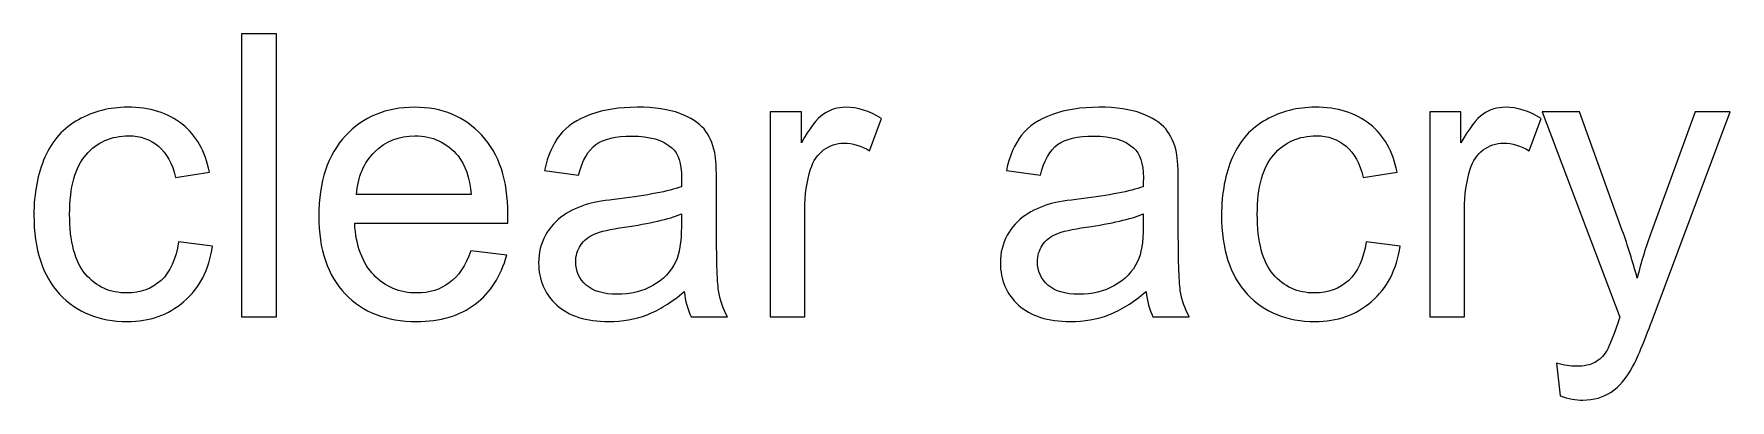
# Model space of a CAD drawing. Header units: centimetres. Extents: x -24.8 to 34.2, y -10 to 25.5.
# Drawn here: x 13.993 to 17.622, y 13.326 to 14.11 of the extents above; entities that cross this region are included whole.
import ezdxf

# ---------------------------------------------------------------- set-up
doc = ezdxf.new("R2010")
doc.units = ezdxf.units.CM
doc.header["$MEASUREMENT"] = 0
doc.layers.add('Layer 1', color=7, linetype='Continuous')

msp = doc.modelspace()

# ---------------------------------------------------------------- linework, layer by layer
at = {"layer": 'Layer 1', "color": 250}
for points, knots in [([(14.43709, 13.50393), (14.43709, 13.50393), (14.43709, 14.11), (14.43709, 14.11), (14.43709, 14.11), (14.43709, 14.11), (14.51145, 14.11), (14.51145, 14.11), (14.51145, 14.11), (14.51145, 14.11), (14.51145, 13.50393), (14.51145, 13.50393), (14.51145, 13.50393), (14.51145, 13.50393), (14.43709, 13.50393), (14.43709, 13.50393)], [0, 0, 0, 0, 0.25, 0.25, 0.25, 0.25, 0.5, 0.5, 0.5, 0.5, 0.75, 0.75, 0.75, 0.75, 1, 1, 1, 1]), ([(14.3019, 13.6648), (14.3019, 13.6648), (14.375, 13.6552), (14.375, 13.6552), (14.375, 13.6552), (14.3671, 13.60482), (14.34663, 13.56531), (14.31362, 13.53681), (14.31362, 13.53681), (14.28074, 13.5083), (14.24024, 13.49405), (14.19226, 13.49405), (14.19226, 13.49405), (14.13229, 13.49405), (14.08389, 13.51367), (14.04748, 13.5529), (14.04748, 13.5529), (14.01093, 13.59212), (13.99259, 13.64843), (13.99259, 13.7218), (13.99259, 13.7218), (13.99259, 13.76922), (14.00049, 13.8107), (14.01616, 13.84626), (14.01616, 13.84626), (14.03196, 13.88182), (14.05581, 13.90849), (14.08798, 13.92627), (14.08798, 13.92627), (14.12001, 13.94405), (14.15501, 13.95294), (14.19268, 13.95294), (14.19268, 13.95294), (14.24038, 13.95294), (14.27947, 13.94081), (14.30966, 13.91668), (14.30966, 13.91668), (14.34, 13.89255), (14.35948, 13.8584), (14.36808, 13.81395), (14.36808, 13.81395), (14.36808, 13.81395), (14.29569, 13.8028), (14.29569, 13.8028), (14.29569, 13.8028), (14.28878, 13.83229), (14.27664, 13.85445), (14.25915, 13.8694), (14.25915, 13.8694), (14.24165, 13.88422), (14.22048, 13.8917), (14.19565, 13.8917), (14.19565, 13.8917), (14.15811, 13.8917), (14.12763, 13.87829), (14.10421, 13.85134), (14.10421, 13.85134), (14.08078, 13.82453), (14.06907, 13.78206), (14.06907, 13.72392), (14.06907, 13.72392), (14.06907, 13.66494), (14.08036, 13.62204), (14.10308, 13.59523), (14.10308, 13.59523), (14.12566, 13.56856), (14.15515, 13.55515), (14.19155, 13.55515), (14.19155, 13.55515), (14.22076, 13.55515), (14.24504, 13.56418), (14.26465, 13.5821), (14.26465, 13.5821), (14.28426, 13.60003), (14.29668, 13.62754), (14.3019, 13.6648)], [0, 0, 0, 0, 0.0526316, 0.0526316, 0.0526316, 0.0526316, 0.1052632, 0.1052632, 0.1052632, 0.1052632, 0.1578947, 0.1578947, 0.1578947, 0.1578947, 0.2105263, 0.2105263, 0.2105263, 0.2105263, 0.2631579, 0.2631579, 0.2631579, 0.2631579, 0.3157895, 0.3157895, 0.3157895, 0.3157895, 0.3684211, 0.3684211, 0.3684211, 0.3684211, 0.4210526, 0.4210526, 0.4210526, 0.4210526, 0.4736842, 0.4736842, 0.4736842, 0.4736842, 0.5263158, 0.5263158, 0.5263158, 0.5263158, 0.5789474, 0.5789474, 0.5789474, 0.5789474, 0.6315789, 0.6315789, 0.6315789, 0.6315789, 0.6842105, 0.6842105, 0.6842105, 0.6842105, 0.7368421, 0.7368421, 0.7368421, 0.7368421, 0.7894737, 0.7894737, 0.7894737, 0.7894737, 0.8421053, 0.8421053, 0.8421053, 0.8421053, 0.8947368, 0.8947368, 0.8947368, 0.8947368, 0.9473684, 0.9473684, 0.9473684, 0.9473684, 1, 1, 1, 1]), ([(14.9273, 13.64532), (14.9273, 13.64532), (15.00421, 13.63587), (15.00421, 13.63587), (15.00421, 13.63587), (14.99207, 13.59085), (14.96964, 13.556), (14.9369, 13.53116), (14.9369, 13.53116), (14.90402, 13.50647), (14.86211, 13.49405), (14.81117, 13.49405), (14.81117, 13.49405), (14.74696, 13.49405), (14.69602, 13.51381), (14.65849, 13.55332), (14.65849, 13.55332), (14.62081, 13.59283), (14.60204, 13.64829), (14.60204, 13.71969), (14.60204, 13.71969), (14.60204, 13.79363), (14.62109, 13.85092), (14.65905, 13.8917), (14.65905, 13.8917), (14.69715, 13.93248), (14.7464, 13.95294), (14.80708, 13.95294), (14.80708, 13.95294), (14.86578, 13.95294), (14.91376, 13.9329), (14.95087, 13.89297), (14.95087, 13.89297), (14.98812, 13.85304), (15.00675, 13.79673), (15.00675, 13.72434), (15.00675, 13.72434), (15.00675, 13.71983), (15.00661, 13.7132), (15.00632, 13.70445), (15.00632, 13.70445), (15.00632, 13.70445), (14.67895, 13.70445), (14.67895, 13.70445), (14.67895, 13.70445), (14.68163, 13.65619), (14.69532, 13.61922), (14.71987, 13.59368), (14.71987, 13.59368), (14.74442, 13.56799), (14.7749, 13.55515), (14.81159, 13.55515), (14.81159, 13.55515), (14.83883, 13.55515), (14.86211, 13.56235), (14.88144, 13.57674), (14.88144, 13.57674), (14.90077, 13.59099), (14.91601, 13.61385), (14.9273, 13.64532)], [0, 0, 0, 0, 0.0666667, 0.0666667, 0.0666667, 0.0666667, 0.1333333, 0.1333333, 0.1333333, 0.1333333, 0.2, 0.2, 0.2, 0.2, 0.2666667, 0.2666667, 0.2666667, 0.2666667, 0.3333333, 0.3333333, 0.3333333, 0.3333333, 0.4, 0.4, 0.4, 0.4, 0.4666667, 0.4666667, 0.4666667, 0.4666667, 0.5333333, 0.5333333, 0.5333333, 0.5333333, 0.6, 0.6, 0.6, 0.6, 0.6666667, 0.6666667, 0.6666667, 0.6666667, 0.7333333, 0.7333333, 0.7333333, 0.7333333, 0.8, 0.8, 0.8, 0.8, 0.8666667, 0.8666667, 0.8666667, 0.8666667, 0.9333333, 0.9333333, 0.9333333, 0.9333333, 1, 1, 1, 1]), ([(15.38421, 13.55812), (15.35656, 13.53469), (15.33003, 13.51818), (15.30463, 13.50845), (15.30463, 13.50845), (15.27909, 13.49885), (15.25171, 13.49405), (15.2225, 13.49405), (15.2225, 13.49405), (15.17424, 13.49405), (15.13727, 13.50576), (15.11131, 13.52933), (15.11131, 13.52933), (15.08548, 13.5529), (15.0725, 13.58309), (15.0725, 13.61964), (15.0725, 13.61964), (15.0725, 13.64123), (15.0773, 13.66084), (15.08718, 13.67862), (15.08718, 13.67862), (15.09691, 13.6964), (15.10975, 13.71066), (15.12556, 13.72138), (15.12556, 13.72138), (15.1415, 13.7321), (15.15928, 13.74029), (15.17918, 13.74579), (15.17918, 13.74579), (15.19371, 13.7496), (15.21573, 13.75341), (15.24522, 13.75694), (15.24522, 13.75694), (15.30533, 13.76414), (15.34964, 13.7726), (15.378, 13.78262), (15.378, 13.78262), (15.37829, 13.79278), (15.37843, 13.79927), (15.37843, 13.80195), (15.37843, 13.80195), (15.37843, 13.83229), (15.37137, 13.85374), (15.35726, 13.86602), (15.35726, 13.86602), (15.33835, 13.88295), (15.30999, 13.89128), (15.27259, 13.89128), (15.27259, 13.89128), (15.2376, 13.89128), (15.21178, 13.88521), (15.19498, 13.87293), (15.19498, 13.87293), (15.17833, 13.86066), (15.16606, 13.83893), (15.15801, 13.80774), (15.15801, 13.80774), (15.15801, 13.80774), (15.08534, 13.81776), (15.08534, 13.81776), (15.08534, 13.81776), (15.09197, 13.8488), (15.10284, 13.87406), (15.11794, 13.89311), (15.11794, 13.89311), (15.13304, 13.9123), (15.15505, 13.92712), (15.1837, 13.93742), (15.1837, 13.93742), (15.21234, 13.94772), (15.2455, 13.95294), (15.28332, 13.95294), (15.28332, 13.95294), (15.32085, 13.95294), (15.35119, 13.94843), (15.37462, 13.93968), (15.37462, 13.93968), (15.39804, 13.93079), (15.41526, 13.91978), (15.4264, 13.90638), (15.4264, 13.90638), (15.43741, 13.89297), (15.44503, 13.87618), (15.44955, 13.85572), (15.44955, 13.85572), (15.45195, 13.84302), (15.45322, 13.82016), (15.45322, 13.78714), (15.45322, 13.78714), (15.45322, 13.78714), (15.45322, 13.68794), (15.45322, 13.68794), (15.45322, 13.68794), (15.45322, 13.61865), (15.45477, 13.57491), (15.45801, 13.55671), (15.45801, 13.55671), (15.46112, 13.53836), (15.46747, 13.52072), (15.47678, 13.50393), (15.47678, 13.50393), (15.47678, 13.50393), (15.39903, 13.50393), (15.39903, 13.50393), (15.39903, 13.50393), (15.39141, 13.51931), (15.38633, 13.53737), (15.38421, 13.55812)], [0, 0, 0, 0, 0.037037, 0.037037, 0.037037, 0.037037, 0.0740741, 0.0740741, 0.0740741, 0.0740741, 0.1111111, 0.1111111, 0.1111111, 0.1111111, 0.1481481, 0.1481481, 0.1481481, 0.1481481, 0.1851852, 0.1851852, 0.1851852, 0.1851852, 0.2222222, 0.2222222, 0.2222222, 0.2222222, 0.2592593, 0.2592593, 0.2592593, 0.2592593, 0.2962963, 0.2962963, 0.2962963, 0.2962963, 0.3333333, 0.3333333, 0.3333333, 0.3333333, 0.3703704, 0.3703704, 0.3703704, 0.3703704, 0.4074074, 0.4074074, 0.4074074, 0.4074074, 0.4444444, 0.4444444, 0.4444444, 0.4444444, 0.4814815, 0.4814815, 0.4814815, 0.4814815, 0.5185185, 0.5185185, 0.5185185, 0.5185185, 0.5555556, 0.5555556, 0.5555556, 0.5555556, 0.5925926, 0.5925926, 0.5925926, 0.5925926, 0.6296296, 0.6296296, 0.6296296, 0.6296296, 0.6666667, 0.6666667, 0.6666667, 0.6666667, 0.7037037, 0.7037037, 0.7037037, 0.7037037, 0.7407407, 0.7407407, 0.7407407, 0.7407407, 0.7777778, 0.7777778, 0.7777778, 0.7777778, 0.8148148, 0.8148148, 0.8148148, 0.8148148, 0.8518519, 0.8518519, 0.8518519, 0.8518519, 0.8888889, 0.8888889, 0.8888889, 0.8888889, 0.9259259, 0.9259259, 0.9259259, 0.9259259, 0.962963, 0.962963, 0.962963, 0.962963, 1, 1, 1, 1]), ([(15.56779, 13.50393), (15.56779, 13.50393), (15.56779, 13.94292), (15.56779, 13.94292), (15.56779, 13.94292), (15.56779, 13.94292), (15.63468, 13.94292), (15.63468, 13.94292), (15.63468, 13.94292), (15.63468, 13.94292), (15.63468, 13.87646), (15.63468, 13.87646), (15.63468, 13.87646), (15.65175, 13.9075), (15.66756, 13.92811), (15.68209, 13.93798), (15.68209, 13.93798), (15.69649, 13.94786), (15.71243, 13.95294), (15.72979, 13.95294), (15.72979, 13.95294), (15.7549, 13.95294), (15.7803, 13.9449), (15.80627, 13.92895), (15.80627, 13.92895), (15.80627, 13.92895), (15.78059, 13.85981), (15.78059, 13.85981), (15.78059, 13.85981), (15.76252, 13.87067), (15.74432, 13.87604), (15.72612, 13.87604), (15.72612, 13.87604), (15.70975, 13.87604), (15.69522, 13.8711), (15.68223, 13.86136), (15.68223, 13.86136), (15.66925, 13.85148), (15.66008, 13.83794), (15.65458, 13.82058), (15.65458, 13.82058), (15.64625, 13.79419), (15.64216, 13.76527), (15.64216, 13.7338), (15.64216, 13.7338), (15.64216, 13.7338), (15.64216, 13.50393), (15.64216, 13.50393), (15.64216, 13.50393), (15.64216, 13.50393), (15.56779, 13.50393), (15.56779, 13.50393)], [0, 0, 0, 0, 0.0769231, 0.0769231, 0.0769231, 0.0769231, 0.1538462, 0.1538462, 0.1538462, 0.1538462, 0.2307692, 0.2307692, 0.2307692, 0.2307692, 0.3076923, 0.3076923, 0.3076923, 0.3076923, 0.3846154, 0.3846154, 0.3846154, 0.3846154, 0.4615385, 0.4615385, 0.4615385, 0.4615385, 0.5384615, 0.5384615, 0.5384615, 0.5384615, 0.6153846, 0.6153846, 0.6153846, 0.6153846, 0.6923077, 0.6923077, 0.6923077, 0.6923077, 0.7692308, 0.7692308, 0.7692308, 0.7692308, 0.8461538, 0.8461538, 0.8461538, 0.8461538, 0.9230769, 0.9230769, 0.9230769, 0.9230769, 1, 1, 1, 1]), ([(16.37226, 13.55812), (16.34461, 13.53469), (16.31808, 13.51818), (16.29268, 13.50845), (16.29268, 13.50845), (16.26714, 13.49885), (16.23976, 13.49405), (16.21055, 13.49405), (16.21055, 13.49405), (16.16229, 13.49405), (16.12532, 13.50576), (16.09936, 13.52933), (16.09936, 13.52933), (16.07353, 13.5529), (16.06055, 13.58309), (16.06055, 13.61964), (16.06055, 13.61964), (16.06055, 13.64123), (16.06535, 13.66084), (16.07523, 13.67862), (16.07523, 13.67862), (16.08496, 13.6964), (16.0978, 13.71066), (16.11361, 13.72138), (16.11361, 13.72138), (16.12955, 13.7321), (16.14733, 13.74029), (16.16723, 13.74579), (16.16723, 13.74579), (16.18176, 13.7496), (16.20378, 13.75341), (16.23327, 13.75694), (16.23327, 13.75694), (16.29338, 13.76414), (16.33769, 13.7726), (16.36605, 13.78262), (16.36605, 13.78262), (16.36634, 13.79278), (16.36648, 13.79927), (16.36648, 13.80195), (16.36648, 13.80195), (16.36648, 13.83229), (16.35942, 13.85374), (16.34531, 13.86602), (16.34531, 13.86602), (16.3264, 13.88295), (16.29804, 13.89128), (16.26064, 13.89128), (16.26064, 13.89128), (16.22565, 13.89128), (16.19983, 13.88521), (16.18303, 13.87293), (16.18303, 13.87293), (16.16638, 13.86066), (16.15411, 13.83893), (16.14606, 13.80774), (16.14606, 13.80774), (16.14606, 13.80774), (16.07339, 13.81776), (16.07339, 13.81776), (16.07339, 13.81776), (16.08002, 13.8488), (16.09089, 13.87406), (16.10599, 13.89311), (16.10599, 13.89311), (16.12109, 13.9123), (16.1431, 13.92712), (16.17175, 13.93742), (16.17175, 13.93742), (16.20039, 13.94772), (16.23355, 13.95294), (16.27137, 13.95294), (16.27137, 13.95294), (16.3089, 13.95294), (16.33924, 13.94843), (16.36267, 13.93968), (16.36267, 13.93968), (16.38609, 13.93079), (16.40331, 13.91978), (16.41445, 13.90638), (16.41445, 13.90638), (16.42546, 13.89297), (16.43308, 13.87618), (16.4376, 13.85572), (16.4376, 13.85572), (16.44, 13.84302), (16.44127, 13.82016), (16.44127, 13.78714), (16.44127, 13.78714), (16.44127, 13.78714), (16.44127, 13.68794), (16.44127, 13.68794), (16.44127, 13.68794), (16.44127, 13.61865), (16.44282, 13.57491), (16.44606, 13.55671), (16.44606, 13.55671), (16.44917, 13.53836), (16.45552, 13.52072), (16.46483, 13.50393), (16.46483, 13.50393), (16.46483, 13.50393), (16.38708, 13.50393), (16.38708, 13.50393), (16.38708, 13.50393), (16.37946, 13.51931), (16.37438, 13.53737), (16.37226, 13.55812)], [0, 0, 0, 0, 0.037037, 0.037037, 0.037037, 0.037037, 0.0740741, 0.0740741, 0.0740741, 0.0740741, 0.1111111, 0.1111111, 0.1111111, 0.1111111, 0.1481481, 0.1481481, 0.1481481, 0.1481481, 0.1851852, 0.1851852, 0.1851852, 0.1851852, 0.2222222, 0.2222222, 0.2222222, 0.2222222, 0.2592593, 0.2592593, 0.2592593, 0.2592593, 0.2962963, 0.2962963, 0.2962963, 0.2962963, 0.3333333, 0.3333333, 0.3333333, 0.3333333, 0.3703704, 0.3703704, 0.3703704, 0.3703704, 0.4074074, 0.4074074, 0.4074074, 0.4074074, 0.4444444, 0.4444444, 0.4444444, 0.4444444, 0.4814815, 0.4814815, 0.4814815, 0.4814815, 0.5185185, 0.5185185, 0.5185185, 0.5185185, 0.5555556, 0.5555556, 0.5555556, 0.5555556, 0.5925926, 0.5925926, 0.5925926, 0.5925926, 0.6296296, 0.6296296, 0.6296296, 0.6296296, 0.6666667, 0.6666667, 0.6666667, 0.6666667, 0.7037037, 0.7037037, 0.7037037, 0.7037037, 0.7407407, 0.7407407, 0.7407407, 0.7407407, 0.7777778, 0.7777778, 0.7777778, 0.7777778, 0.8148148, 0.8148148, 0.8148148, 0.8148148, 0.8518519, 0.8518519, 0.8518519, 0.8518519, 0.8888889, 0.8888889, 0.8888889, 0.8888889, 0.9259259, 0.9259259, 0.9259259, 0.9259259, 0.962963, 0.962963, 0.962963, 0.962963, 1, 1, 1, 1]), ([(16.84314, 13.6648), (16.84314, 13.6648), (16.91624, 13.6552), (16.91624, 13.6552), (16.91624, 13.6552), (16.90834, 13.60482), (16.88787, 13.56531), (16.85486, 13.53681), (16.85486, 13.53681), (16.82198, 13.5083), (16.78148, 13.49405), (16.7335, 13.49405), (16.7335, 13.49405), (16.67353, 13.49405), (16.62513, 13.51367), (16.58872, 13.5529), (16.58872, 13.5529), (16.55217, 13.59212), (16.53383, 13.64843), (16.53383, 13.7218), (16.53383, 13.7218), (16.53383, 13.76922), (16.54173, 13.8107), (16.5574, 13.84626), (16.5574, 13.84626), (16.5732, 13.88182), (16.59705, 13.90849), (16.62922, 13.92627), (16.62922, 13.92627), (16.66125, 13.94405), (16.69625, 13.95294), (16.73392, 13.95294), (16.73392, 13.95294), (16.78162, 13.95294), (16.82071, 13.94081), (16.8509, 13.91668), (16.8509, 13.91668), (16.88124, 13.89255), (16.90072, 13.8584), (16.90932, 13.81395), (16.90932, 13.81395), (16.90932, 13.81395), (16.83693, 13.8028), (16.83693, 13.8028), (16.83693, 13.8028), (16.83002, 13.83229), (16.81788, 13.85445), (16.80039, 13.8694), (16.80039, 13.8694), (16.78289, 13.88422), (16.76172, 13.8917), (16.73689, 13.8917), (16.73689, 13.8917), (16.69935, 13.8917), (16.66887, 13.87829), (16.64545, 13.85134), (16.64545, 13.85134), (16.62202, 13.82453), (16.61031, 13.78206), (16.61031, 13.72392), (16.61031, 13.72392), (16.61031, 13.66494), (16.6216, 13.62204), (16.64432, 13.59523), (16.64432, 13.59523), (16.6669, 13.56856), (16.69639, 13.55515), (16.73279, 13.55515), (16.73279, 13.55515), (16.762, 13.55515), (16.78628, 13.56418), (16.80589, 13.5821), (16.80589, 13.5821), (16.8255, 13.60003), (16.83792, 13.62754), (16.84314, 13.6648)], [0, 0, 0, 0, 0.0526316, 0.0526316, 0.0526316, 0.0526316, 0.1052632, 0.1052632, 0.1052632, 0.1052632, 0.1578947, 0.1578947, 0.1578947, 0.1578947, 0.2105263, 0.2105263, 0.2105263, 0.2105263, 0.2631579, 0.2631579, 0.2631579, 0.2631579, 0.3157895, 0.3157895, 0.3157895, 0.3157895, 0.3684211, 0.3684211, 0.3684211, 0.3684211, 0.4210526, 0.4210526, 0.4210526, 0.4210526, 0.4736842, 0.4736842, 0.4736842, 0.4736842, 0.5263158, 0.5263158, 0.5263158, 0.5263158, 0.5789474, 0.5789474, 0.5789474, 0.5789474, 0.6315789, 0.6315789, 0.6315789, 0.6315789, 0.6842105, 0.6842105, 0.6842105, 0.6842105, 0.7368421, 0.7368421, 0.7368421, 0.7368421, 0.7894737, 0.7894737, 0.7894737, 0.7894737, 0.8421053, 0.8421053, 0.8421053, 0.8421053, 0.8947368, 0.8947368, 0.8947368, 0.8947368, 0.9473684, 0.9473684, 0.9473684, 0.9473684, 1, 1, 1, 1]), ([(16.97917, 13.50393), (16.97917, 13.50393), (16.97917, 13.94292), (16.97917, 13.94292), (16.97917, 13.94292), (16.97917, 13.94292), (17.04606, 13.94292), (17.04606, 13.94292), (17.04606, 13.94292), (17.04606, 13.94292), (17.04606, 13.87646), (17.04606, 13.87646), (17.04606, 13.87646), (17.06313, 13.9075), (17.07894, 13.92811), (17.09347, 13.93798), (17.09347, 13.93798), (17.10787, 13.94786), (17.12381, 13.95294), (17.14117, 13.95294), (17.14117, 13.95294), (17.16628, 13.95294), (17.19168, 13.9449), (17.21765, 13.92895), (17.21765, 13.92895), (17.21765, 13.92895), (17.19197, 13.85981), (17.19197, 13.85981), (17.19197, 13.85981), (17.1739, 13.87067), (17.1557, 13.87604), (17.1375, 13.87604), (17.1375, 13.87604), (17.12113, 13.87604), (17.1066, 13.8711), (17.09361, 13.86136), (17.09361, 13.86136), (17.08063, 13.85148), (17.07146, 13.83794), (17.06596, 13.82058), (17.06596, 13.82058), (17.05763, 13.79419), (17.05354, 13.76527), (17.05354, 13.7338), (17.05354, 13.7338), (17.05354, 13.7338), (17.05354, 13.50393), (17.05354, 13.50393), (17.05354, 13.50393), (17.05354, 13.50393), (16.97917, 13.50393), (16.97917, 13.50393)], [0, 0, 0, 0, 0.0769231, 0.0769231, 0.0769231, 0.0769231, 0.1538462, 0.1538462, 0.1538462, 0.1538462, 0.2307692, 0.2307692, 0.2307692, 0.2307692, 0.3076923, 0.3076923, 0.3076923, 0.3076923, 0.3846154, 0.3846154, 0.3846154, 0.3846154, 0.4615385, 0.4615385, 0.4615385, 0.4615385, 0.5384615, 0.5384615, 0.5384615, 0.5384615, 0.6153846, 0.6153846, 0.6153846, 0.6153846, 0.6923077, 0.6923077, 0.6923077, 0.6923077, 0.7692308, 0.7692308, 0.7692308, 0.7692308, 0.8461538, 0.8461538, 0.8461538, 0.8461538, 0.9230769, 0.9230769, 0.9230769, 0.9230769, 1, 1, 1, 1]), ([(17.25857, 13.33488), (17.25857, 13.33488), (17.25025, 13.40473), (17.25025, 13.40473), (17.25025, 13.40473), (17.26662, 13.40036), (17.28073, 13.3981), (17.29286, 13.3981), (17.29286, 13.3981), (17.30937, 13.3981), (17.32264, 13.40092), (17.33251, 13.40642), (17.33251, 13.40642), (17.34253, 13.41193), (17.35058, 13.41955), (17.35693, 13.42957), (17.35693, 13.42957), (17.36172, 13.4369), (17.3692, 13.45539), (17.37965, 13.48488), (17.37965, 13.48488), (17.38106, 13.48911), (17.38331, 13.49504), (17.38628, 13.50308), (17.38628, 13.50308), (17.38628, 13.50308), (17.21977, 13.94292), (17.21977, 13.94292), (17.21977, 13.94292), (17.21977, 13.94292), (17.29992, 13.94292), (17.29992, 13.94292), (17.29992, 13.94292), (17.29992, 13.94292), (17.39136, 13.68878), (17.39136, 13.68878), (17.39136, 13.68878), (17.40307, 13.65647), (17.41379, 13.6226), (17.42311, 13.58704), (17.42311, 13.58704), (17.43171, 13.62119), (17.44187, 13.65449), (17.45373, 13.68709), (17.45373, 13.68709), (17.45373, 13.68709), (17.54757, 13.94292), (17.54757, 13.94292), (17.54757, 13.94292), (17.54757, 13.94292), (17.62193, 13.94292), (17.62193, 13.94292), (17.62193, 13.94292), (17.62193, 13.94292), (17.455, 13.49645), (17.455, 13.49645), (17.455, 13.49645), (17.43708, 13.44819), (17.42311, 13.41503), (17.41323, 13.39683), (17.41323, 13.39683), (17.39997, 13.37227), (17.38487, 13.35435), (17.36779, 13.34292), (17.36779, 13.34292), (17.35058, 13.33149), (17.33026, 13.32571), (17.30655, 13.32571), (17.30655, 13.32571), (17.29216, 13.32571), (17.27621, 13.32881), (17.25857, 13.33488)], [0, 0, 0, 0, 0.0555556, 0.0555556, 0.0555556, 0.0555556, 0.1111111, 0.1111111, 0.1111111, 0.1111111, 0.1666667, 0.1666667, 0.1666667, 0.1666667, 0.2222222, 0.2222222, 0.2222222, 0.2222222, 0.2777778, 0.2777778, 0.2777778, 0.2777778, 0.3333333, 0.3333333, 0.3333333, 0.3333333, 0.3888889, 0.3888889, 0.3888889, 0.3888889, 0.4444444, 0.4444444, 0.4444444, 0.4444444, 0.5, 0.5, 0.5, 0.5, 0.5555556, 0.5555556, 0.5555556, 0.5555556, 0.6111111, 0.6111111, 0.6111111, 0.6111111, 0.6666667, 0.6666667, 0.6666667, 0.6666667, 0.7222222, 0.7222222, 0.7222222, 0.7222222, 0.7777778, 0.7777778, 0.7777778, 0.7777778, 0.8333333, 0.8333333, 0.8333333, 0.8333333, 0.8888889, 0.8888889, 0.8888889, 0.8888889, 0.9444444, 0.9444444, 0.9444444, 0.9444444, 1, 1, 1, 1]), ([(14.68304, 13.76569), (14.68304, 13.76569), (14.92815, 13.76569), (14.92815, 13.76569), (14.92815, 13.76569), (14.9249, 13.80252), (14.91545, 13.83032), (14.90007, 13.84866), (14.90007, 13.84866), (14.87636, 13.87731), (14.8456, 13.8917), (14.80792, 13.8917), (14.80792, 13.8917), (14.77378, 13.8917), (14.74499, 13.88027), (14.72171, 13.85741), (14.72171, 13.85741), (14.69842, 13.83455), (14.68558, 13.80393), (14.68304, 13.76569)], [0, 0, 0, 0, 0.2, 0.2, 0.2, 0.2, 0.4, 0.4, 0.4, 0.4, 0.6, 0.6, 0.6, 0.6, 0.8, 0.8, 0.8, 0.8, 1, 1, 1, 1]), ([(15.378, 13.72434), (15.35091, 13.7132), (15.31041, 13.70388), (15.25651, 13.69612), (15.25651, 13.69612), (15.22589, 13.69175), (15.20416, 13.68681), (15.1916, 13.68131), (15.1916, 13.68131), (15.1789, 13.6758), (15.16902, 13.66776), (15.16225, 13.65703), (15.16225, 13.65703), (15.15533, 13.64645), (15.1518, 13.63474), (15.1518, 13.62176), (15.1518, 13.62176), (15.1518, 13.60186), (15.15942, 13.58535), (15.17438, 13.57209), (15.17438, 13.57209), (15.18934, 13.55896), (15.21135, 13.55233), (15.24028, 13.55233), (15.24028, 13.55233), (15.26893, 13.55233), (15.29447, 13.55854), (15.31676, 13.5711), (15.31676, 13.5711), (15.33906, 13.58366), (15.35557, 13.60087), (15.36601, 13.6226), (15.36601, 13.6226), (15.37405, 13.6394), (15.378, 13.66423), (15.378, 13.69697), (15.378, 13.69697), (15.378, 13.69697), (15.378, 13.72434), (15.378, 13.72434)], [0, 0, 0, 0, 0.1, 0.1, 0.1, 0.1, 0.2, 0.2, 0.2, 0.2, 0.3, 0.3, 0.3, 0.3, 0.4, 0.4, 0.4, 0.4, 0.5, 0.5, 0.5, 0.5, 0.6, 0.6, 0.6, 0.6, 0.7, 0.7, 0.7, 0.7, 0.8, 0.8, 0.8, 0.8, 0.9, 0.9, 0.9, 0.9, 1, 1, 1, 1]), ([(16.36605, 13.72434), (16.33896, 13.7132), (16.29846, 13.70388), (16.24456, 13.69612), (16.24456, 13.69612), (16.21394, 13.69175), (16.19221, 13.68681), (16.17965, 13.68131), (16.17965, 13.68131), (16.16695, 13.6758), (16.15707, 13.66776), (16.1503, 13.65703), (16.1503, 13.65703), (16.14338, 13.64645), (16.13985, 13.63474), (16.13985, 13.62176), (16.13985, 13.62176), (16.13985, 13.60186), (16.14747, 13.58535), (16.16243, 13.57209), (16.16243, 13.57209), (16.17739, 13.55896), (16.1994, 13.55233), (16.22833, 13.55233), (16.22833, 13.55233), (16.25698, 13.55233), (16.28252, 13.55854), (16.30481, 13.5711), (16.30481, 13.5711), (16.32711, 13.58366), (16.34362, 13.60087), (16.35406, 13.6226), (16.35406, 13.6226), (16.3621, 13.6394), (16.36605, 13.66423), (16.36605, 13.69697), (16.36605, 13.69697), (16.36605, 13.69697), (16.36605, 13.72434), (16.36605, 13.72434)], [0, 0, 0, 0, 0.1, 0.1, 0.1, 0.1, 0.2, 0.2, 0.2, 0.2, 0.3, 0.3, 0.3, 0.3, 0.4, 0.4, 0.4, 0.4, 0.5, 0.5, 0.5, 0.5, 0.6, 0.6, 0.6, 0.6, 0.7, 0.7, 0.7, 0.7, 0.8, 0.8, 0.8, 0.8, 0.9, 0.9, 0.9, 0.9, 1, 1, 1, 1])]:
    msp.add_open_spline(points, degree=3, knots=knots, dxfattribs=at)

doc.saveas('drawing.dxf')
